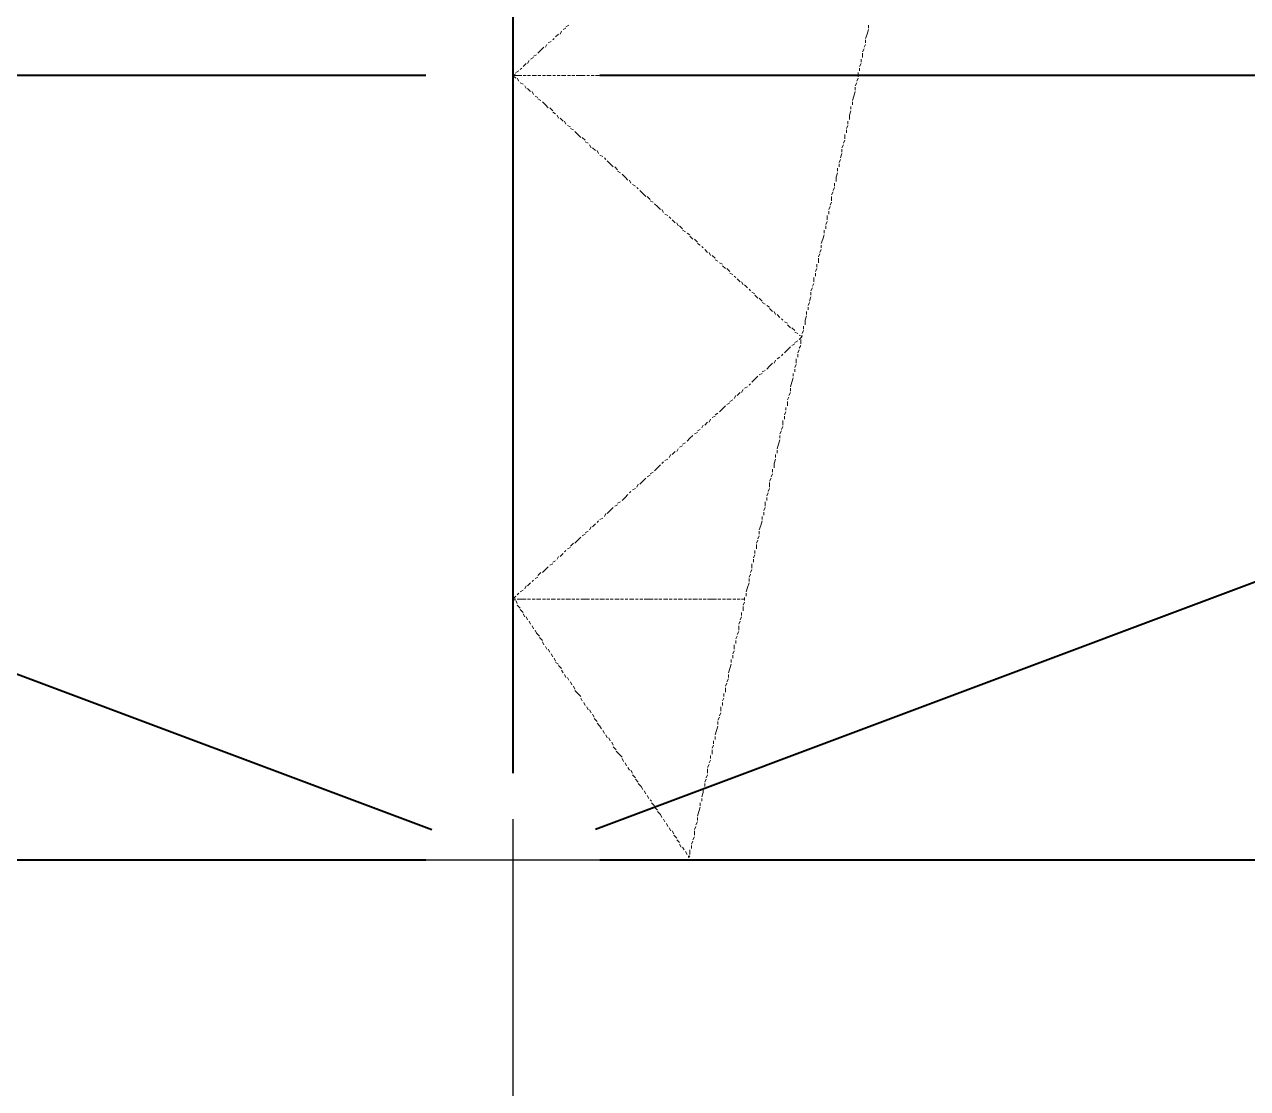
# Model space of a CAD drawing. Extents: x 8 to 21351, y 0 to 420.
# Drawn here: x 15655.57 to 15673.12, y 305.7 to 320.96 of the extents above; entities that cross this region are included whole.
import ezdxf

# ---------------------------------------------------------------- set-up
doc = ezdxf.new("R2010")
doc.units = 0

msp = doc.modelspace()

# ---------------------------------------------------------------- linework, layer by layer
at = {"color": 7, "lineweight": 40}
for p, q in [((15662.579, 397.743), (15662.579, 310.219)), ((15661.33, 320.23), (15633.835, 320.23)), ((15691.324, 320.23), (15663.828, 320.23)), ((15633.75, 319.786), (15661.415, 309.414)), ((15691.408, 319.786), (15663.765, 309.414)), ((15661.33, 308.97), (15633.835, 308.97)), ((15691.324, 308.97), (15663.828, 308.97))]:
    msp.add_line(p, q, dxfattribs=at)
at = {"color": 7, "lineweight": 25}
for p, q in [((15662.579, 333.565), (15662.579, 313.563)), ((15662.579, 312.081), (15662.579, 311.065)), ((15662.579, 309.562), (15662.579, 296.164)), ((15656.589, 308.97), (15655.594, 308.97)), ((15678.094, 308.97), (15658.092, 308.97))]:
    msp.add_line(p, q, dxfattribs=at)
at = {"color": 7, "lineweight": 5}
for p, q in [((15662.579, 320.95), (15662.579, 320.908)), ((15662.579, 320.887), (15662.579, 320.823)), ((15663.257, 320.823), (15663.278, 320.865)), ((15663.299, 320.887), (15663.341, 320.908)), ((15663.341, 320.929), (15663.384, 320.95)), ((15667.68, 320.887), (15667.659, 320.823)), ((15667.68, 320.95), (15667.68, 320.908)), ((15662.579, 320.802), (15662.579, 320.76)), ((15662.579, 320.738), (15662.579, 320.696)), ((15662.579, 320.675), (15662.579, 320.611)), ((15663.045, 320.633), (15663.066, 320.675)), ((15663.087, 320.696), (15663.13, 320.717)), ((15663.151, 320.738), (15663.172, 320.76)), ((15663.193, 320.781), (15663.235, 320.823)), ((15667.638, 320.675), (15667.617, 320.633)), ((15667.659, 320.823), (15667.638, 320.76)), ((15667.638, 320.738), (15667.638, 320.696)), ((15662.579, 320.59), (15662.579, 320.548)), ((15662.579, 320.527), (15662.579, 320.485)), ((15662.833, 320.463), (15662.876, 320.485)), ((15662.876, 320.506), (15662.918, 320.527)), ((15662.939, 320.548), (15662.981, 320.59)), ((15662.981, 320.59), (15663.024, 320.633)), ((15667.617, 320.611), (15667.596, 320.569)), ((15667.596, 320.548), (15667.596, 320.485)), ((15662.579, 320.463), (15662.579, 320.421)), ((15662.579, 320.4), (15662.579, 320.336)), ((15662.579, 320.315), (15662.579, 320.273)), ((15662.685, 320.315), (15662.706, 320.336)), ((15662.727, 320.358), (15662.77, 320.4)), ((15662.791, 320.4), (15662.812, 320.442)), ((15667.575, 320.4), (15667.553, 320.358)), ((15667.553, 320.336), (15667.553, 320.294)), ((15667.575, 320.463), (15667.575, 320.421)), ((15662.579, 320.23), (15662.622, 320.252)), ((15662.579, 320.252), (15662.579, 320.209)), ((15662.579, 320.23), (15662.643, 320.23)), ((15662.622, 320.188), (15662.579, 320.23)), ((15662.579, 320.188), (15662.579, 320.125)), ((15662.622, 320.273), (15662.664, 320.294)), ((15662.643, 320.23), (15662.706, 320.23)), ((15662.664, 320.146), (15662.643, 320.188)), ((15662.727, 320.23), (15662.77, 320.23)), ((15662.791, 320.23), (15662.833, 320.23)), ((15662.854, 320.23), (15662.918, 320.23)), ((15662.939, 320.23), (15662.981, 320.23)), ((15663.003, 320.23), (15663.045, 320.23)), ((15663.066, 320.23), (15663.13, 320.23)), ((15663.151, 320.23), (15663.193, 320.23)), ((15663.214, 320.23), (15663.257, 320.23)), ((15663.278, 320.23), (15663.341, 320.23)), ((15663.362, 320.23), (15663.405, 320.23)), ((15663.426, 320.23), (15663.468, 320.23)), ((15663.489, 320.23), (15663.553, 320.23)), ((15663.553, 320.23), (15663.616, 320.23)), ((15663.638, 320.23), (15663.68, 320.23)), ((15663.701, 320.23), (15663.743, 320.23)), ((15663.765, 320.23), (15663.828, 320.23)), ((15663.849, 320.23), (15663.892, 320.23)), ((15663.913, 320.23), (15663.955, 320.23)), ((15663.976, 320.23), (15664.04, 320.23)), ((15664.061, 320.23), (15664.103, 320.23)), ((15664.124, 320.23), (15664.167, 320.23)), ((15664.188, 320.23), (15664.251, 320.23)), ((15664.273, 320.23), (15664.315, 320.23)), ((15664.336, 320.23), (15664.378, 320.23)), ((15664.4, 320.23), (15664.463, 320.23)), ((15664.463, 320.23), (15664.527, 320.23)), ((15664.548, 320.23), (15664.59, 320.23)), ((15664.611, 320.23), (15664.654, 320.23)), ((15664.675, 320.23), (15664.738, 320.23)), ((15664.759, 320.23), (15664.802, 320.23)), ((15664.823, 320.23), (15664.865, 320.23)), ((15664.886, 320.23), (15664.95, 320.23)), ((15664.971, 320.23), (15665.013, 320.23)), ((15665.035, 320.23), (15665.077, 320.23)), ((15665.098, 320.23), (15665.162, 320.23)), ((15665.183, 320.23), (15665.225, 320.23)), ((15665.246, 320.23), (15665.289, 320.23)), ((15665.31, 320.23), (15665.373, 320.23)), ((15665.373, 320.23), (15665.437, 320.23)), ((15665.458, 320.23), (15665.5, 320.23)), ((15665.521, 320.23), (15665.564, 320.23)), ((15665.585, 320.23), (15665.648, 320.23)), ((15665.67, 320.23), (15665.712, 320.23)), ((15665.733, 320.23), (15665.775, 320.23)), ((15665.797, 320.23), (15665.86, 320.23)), ((15665.881, 320.23), (15665.924, 320.23)), ((15665.945, 320.23), (15665.987, 320.23)), ((15666.008, 320.23), (15666.072, 320.23)), ((15666.093, 320.23), (15666.135, 320.23)), ((15666.156, 320.23), (15666.199, 320.23)), ((15666.22, 320.23), (15666.283, 320.23)), ((15666.283, 320.23), (15666.347, 320.23)), ((15666.368, 320.23), (15666.41, 320.23)), ((15666.432, 320.23), (15666.474, 320.23)), ((15666.495, 320.23), (15666.559, 320.23)), ((15666.58, 320.23), (15666.622, 320.23)), ((15666.643, 320.23), (15666.686, 320.23)), ((15666.707, 320.23), (15666.77, 320.23)), ((15666.791, 320.23), (15666.834, 320.23)), ((15666.855, 320.23), (15666.897, 320.23)), ((15666.918, 320.23), (15666.982, 320.23)), ((15667.003, 320.23), (15667.045, 320.23)), ((15667.067, 320.23), (15667.109, 320.23)), ((15667.13, 320.23), (15667.194, 320.23)), ((15667.194, 320.23), (15667.257, 320.23)), ((15667.278, 320.23), (15667.321, 320.23)), ((15667.342, 320.23), (15667.384, 320.23)), ((15667.405, 320.23), (15667.469, 320.23)), ((15667.49, 320.23), (15667.532, 320.23)), ((15667.532, 320.188), (15667.511, 320.146)), ((15667.532, 320.273), (15667.532, 320.209)), ((15662.579, 320.103), (15662.579, 320.061)), ((15662.579, 320.04), (15662.579, 319.998)), ((15662.579, 319.976), (15662.579, 319.913)), ((15662.727, 320.103), (15662.685, 320.125)), ((15662.77, 320.04), (15662.749, 320.082)), ((15662.833, 319.998), (15662.791, 320.04)), ((15662.876, 319.955), (15662.854, 319.998)), ((15667.49, 319.998), (15667.469, 319.934)), ((15667.511, 320.125), (15667.49, 320.082)), ((15667.49, 320.061), (15667.49, 320.019)), ((15662.579, 319.892), (15662.579, 319.849)), ((15662.579, 319.828), (15662.579, 319.786)), ((15662.939, 319.913), (15662.897, 319.934)), ((15662.981, 319.871), (15662.939, 319.892)), ((15663.045, 319.807), (15663.003, 319.849)), ((15663.087, 319.765), (15663.045, 319.807)), ((15667.426, 319.786), (15667.426, 319.744)), ((15667.469, 319.934), (15667.448, 319.871)), ((15667.448, 319.849), (15667.448, 319.807)), ((15662.579, 319.765), (15662.579, 319.701)), ((15662.579, 319.68), (15662.579, 319.638)), ((15662.579, 319.617), (15662.579, 319.574)), ((15663.151, 319.723), (15663.108, 319.765)), ((15663.193, 319.68), (15663.151, 319.701)), ((15663.235, 319.617), (15663.214, 319.659)), ((15663.299, 319.574), (15663.257, 319.617)), ((15667.426, 319.723), (15667.405, 319.659)), ((15667.405, 319.659), (15667.405, 319.596)), ((15662.579, 319.553), (15662.579, 319.511)), ((15662.579, 319.49), (15662.579, 319.426)), ((15663.341, 319.532), (15663.32, 319.574)), ((15663.405, 319.49), (15663.362, 319.511)), ((15663.447, 319.447), (15663.405, 319.468)), ((15667.384, 319.511), (15667.363, 319.468)), ((15667.363, 319.447), (15667.363, 319.405)), ((15667.384, 319.574), (15667.384, 319.532)), ((15662.579, 319.405), (15662.579, 319.363)), ((15662.579, 319.341), (15662.579, 319.299)), ((15662.579, 319.278), (15662.579, 319.214)), ((15663.511, 319.384), (15663.468, 319.426)), ((15663.553, 319.341), (15663.511, 319.384)), ((15663.616, 319.299), (15663.574, 319.341)), ((15663.659, 319.257), (15663.616, 319.278)), ((15667.342, 319.299), (15667.321, 319.257)), ((15667.342, 319.384), (15667.342, 319.32)), ((15662.579, 319.193), (15662.579, 319.151)), ((15662.579, 319.13), (15662.579, 319.087)), ((15663.701, 319.193), (15663.68, 319.236)), ((15663.765, 319.151), (15663.722, 319.193)), ((15663.807, 319.109), (15663.786, 319.151)), ((15663.87, 319.066), (15663.828, 319.087)), ((15667.299, 319.109), (15667.278, 319.045)), ((15667.321, 319.236), (15667.299, 319.193)), ((15667.299, 319.172), (15667.299, 319.13)), ((15662.579, 319.066), (15662.579, 319.003)), ((15662.579, 318.982), (15662.579, 318.939)), ((15662.579, 318.918), (15662.579, 318.876)), ((15663.913, 319.024), (15663.892, 319.045)), ((15663.976, 318.961), (15663.934, 319.003)), ((15664.019, 318.918), (15663.976, 318.961)), ((15664.082, 318.876), (15664.04, 318.918)), ((15667.278, 319.024), (15667.257, 318.982)), ((15667.257, 318.961), (15667.257, 318.918)), ((15662.579, 318.855), (15662.579, 318.791)), ((15662.579, 318.77), (15662.579, 318.728)), ((15664.124, 318.834), (15664.082, 318.855)), ((15664.188, 318.77), (15664.146, 318.812)), ((15664.23, 318.728), (15664.188, 318.77)), ((15664.273, 318.685), (15664.251, 318.728)), ((15667.236, 318.834), (15667.215, 318.77)), ((15667.215, 318.77), (15667.215, 318.706)), ((15667.236, 318.897), (15667.236, 318.855)), ((15662.579, 318.706), (15662.579, 318.664)), ((15662.579, 318.643), (15662.579, 318.601)), ((15662.579, 318.579), (15662.579, 318.516)), ((15664.336, 318.643), (15664.294, 318.664)), ((15664.378, 318.601), (15664.357, 318.622)), ((15664.442, 318.537), (15664.4, 318.579)), ((15667.172, 318.558), (15667.151, 318.516)), ((15667.194, 318.622), (15667.172, 318.579)), ((15667.194, 318.685), (15667.194, 318.643)), ((15662.579, 318.495), (15662.579, 318.452)), ((15662.579, 318.431), (15662.579, 318.389)), ((15664.484, 318.495), (15664.442, 318.537)), ((15664.548, 318.452), (15664.505, 318.495)), ((15664.59, 318.41), (15664.548, 318.431)), ((15664.654, 318.347), (15664.611, 318.389)), ((15667.151, 318.41), (15667.13, 318.368)), ((15667.151, 318.495), (15667.151, 318.431)), ((15662.579, 318.368), (15662.579, 318.304)), ((15662.579, 318.283), (15662.579, 318.241)), ((15662.579, 318.22), (15662.579, 318.177)), ((15664.696, 318.304), (15664.654, 318.347)), ((15664.738, 318.262), (15664.717, 318.304)), ((15664.802, 318.22), (15664.759, 318.241)), ((15664.844, 318.177), (15664.823, 318.199)), ((15667.088, 318.22), (15667.088, 318.156)), ((15667.13, 318.347), (15667.109, 318.304)), ((15667.109, 318.283), (15667.109, 318.241)), ((15662.579, 318.156), (15662.579, 318.093)), ((15662.579, 318.072), (15662.579, 318.029)), ((15664.908, 318.114), (15664.865, 318.156)), ((15664.95, 318.072), (15664.929, 318.114)), ((15665.013, 318.029), (15664.971, 318.072)), ((15667.088, 318.135), (15667.067, 318.093)), ((15667.067, 318.072), (15667.067, 318.029)), ((15662.579, 318.008), (15662.579, 317.966)), ((15662.579, 317.944), (15662.579, 317.881)), ((15662.579, 317.86), (15662.579, 317.817)), ((15665.056, 317.987), (15665.013, 318.008)), ((15665.119, 317.944), (15665.077, 317.966)), ((15665.162, 317.881), (15665.119, 317.923)), ((15665.225, 317.839), (15665.183, 317.881)), ((15667.024, 317.881), (15667.003, 317.817)), ((15667.045, 317.944), (15667.024, 317.881)), ((15667.045, 318.008), (15667.045, 317.966)), ((15662.579, 317.796), (15662.579, 317.754)), ((15662.579, 317.733), (15662.579, 317.69)), ((15665.267, 317.796), (15665.225, 317.817)), ((15665.31, 317.754), (15665.289, 317.775)), ((15665.373, 317.69), (15665.331, 317.733)), ((15665.416, 317.648), (15665.394, 317.69)), ((15667.003, 317.733), (15666.982, 317.69)), ((15667.003, 317.796), (15667.003, 317.754)), ((15662.579, 317.669), (15662.579, 317.606)), ((15662.579, 317.585), (15662.579, 317.542)), ((15662.579, 317.521), (15662.579, 317.479)), ((15665.479, 317.606), (15665.437, 317.648)), ((15665.521, 317.563), (15665.479, 317.585)), ((15665.585, 317.521), (15665.543, 317.542)), ((15665.627, 317.458), (15665.585, 317.5)), ((15666.94, 317.521), (15666.94, 317.479)), ((15666.982, 317.669), (15666.961, 317.627)), ((15666.961, 317.606), (15666.961, 317.542)), ((15662.579, 317.458), (15662.579, 317.394)), ((15662.579, 317.373), (15662.579, 317.331)), ((15665.691, 317.415), (15665.648, 317.458)), ((15665.733, 317.373), (15665.691, 317.394)), ((15665.775, 317.331), (15665.754, 317.352)), ((15666.897, 317.331), (15666.897, 317.267)), ((15666.94, 317.458), (15666.918, 317.415)), ((15666.918, 317.394), (15666.918, 317.352)), ((15662.579, 317.31), (15662.579, 317.267)), ((15662.579, 317.246), (15662.579, 317.183)), ((15662.579, 317.161), (15662.579, 317.119)), ((15665.839, 317.267), (15665.797, 317.31)), ((15665.881, 317.225), (15665.86, 317.267)), ((15665.945, 317.183), (15665.902, 317.225)), ((15665.987, 317.14), (15665.966, 317.161)), ((15666.876, 317.183), (15666.855, 317.14)), ((15666.897, 317.246), (15666.876, 317.204)), ((15662.579, 317.098), (15662.579, 317.055)), ((15662.579, 317.034), (15662.579, 316.971)), ((15666.051, 317.098), (15666.008, 317.119)), ((15666.093, 317.034), (15666.051, 317.077)), ((15666.156, 316.992), (15666.114, 317.034)), ((15666.199, 316.95), (15666.156, 316.971)), ((15666.834, 316.971), (15666.813, 316.928)), ((15666.855, 317.055), (15666.834, 316.992)), ((15666.855, 317.119), (15666.855, 317.077)), ((15662.579, 316.95), (15662.579, 316.907)), ((15662.579, 316.886), (15662.579, 316.844)), ((15662.579, 316.823), (15662.579, 316.78)), ((15666.262, 316.907), (15666.22, 316.928)), ((15666.305, 316.844), (15666.262, 316.886)), ((15666.347, 316.801), (15666.326, 316.844)), ((15666.41, 316.759), (15666.368, 316.801)), ((15666.791, 316.844), (15666.791, 316.801)), ((15666.813, 316.907), (15666.813, 316.865)), ((15662.579, 316.759), (15662.579, 316.696)), ((15662.579, 316.675), (15662.579, 316.632)), ((15666.453, 316.717), (15666.432, 316.738)), ((15666.516, 316.675), (15666.474, 316.696)), ((15666.559, 316.611), (15666.516, 316.653)), ((15666.749, 316.632), (15666.749, 316.59)), ((15666.791, 316.78), (15666.77, 316.717)), ((15666.77, 316.717), (15666.77, 316.653)), ((15662.579, 316.611), (15662.579, 316.569)), ((15662.579, 316.548), (15662.579, 316.484)), ((15662.579, 316.463), (15662.579, 316.42)), ((15666.622, 316.569), (15666.58, 316.611)), ((15666.664, 316.526), (15666.622, 316.548)), ((15666.728, 316.484), (15666.686, 316.505)), ((15666.686, 316.442), (15666.728, 316.484)), ((15666.728, 316.505), (15666.707, 316.463)), ((15666.749, 316.569), (15666.728, 316.526)), ((15662.579, 316.399), (15662.579, 316.357)), ((15662.579, 316.336), (15662.579, 316.272)), ((15666.474, 316.251), (15666.516, 316.293)), ((15666.516, 316.293), (15666.559, 316.336)), ((15666.58, 316.357), (15666.622, 316.378)), ((15666.622, 316.399), (15666.664, 316.42)), ((15666.686, 316.293), (15666.664, 316.251)), ((15666.707, 316.357), (15666.686, 316.315)), ((15666.707, 316.442), (15666.707, 316.378)), ((15662.579, 316.251), (15662.579, 316.209)), ((15662.579, 316.188), (15662.579, 316.145)), ((15662.579, 316.124), (15662.579, 316.061)), ((15666.262, 316.061), (15666.305, 316.103)), ((15666.326, 316.103), (15666.347, 316.145)), ((15666.368, 316.166), (15666.41, 316.188)), ((15666.432, 316.209), (15666.453, 316.23)), ((15666.643, 316.166), (15666.643, 316.103)), ((15666.664, 316.23), (15666.664, 316.188)), ((15662.579, 316.039), (15662.579, 315.997)), ((15662.579, 315.976), (15662.579, 315.934)), ((15666.114, 315.934), (15666.156, 315.955)), ((15666.156, 315.976), (15666.199, 315.997)), ((15666.22, 316.018), (15666.262, 316.061)), ((15666.601, 315.955), (15666.601, 315.913)), ((15666.643, 316.082), (15666.622, 316.039)), ((15666.622, 316.018), (15666.622, 315.976)), ((15662.579, 315.913), (15662.579, 315.87)), ((15662.579, 315.849), (15662.579, 315.786)), ((15662.579, 315.764), (15662.579, 315.722)), ((15665.902, 315.743), (15665.945, 315.764)), ((15665.966, 315.786), (15665.987, 315.807)), ((15666.008, 315.828), (15666.051, 315.87)), ((15666.051, 315.87), (15666.093, 315.913)), ((15666.58, 315.828), (15666.559, 315.764)), ((15666.559, 315.743), (15666.559, 315.701)), ((15666.601, 315.891), (15666.58, 315.828)), ((15662.579, 315.701), (15662.579, 315.658)), ((15662.579, 315.637), (15662.579, 315.574)), ((15665.691, 315.553), (15665.733, 315.574)), ((15665.754, 315.595), (15665.775, 315.637)), ((15665.797, 315.637), (15665.839, 315.68)), ((15665.86, 315.68), (15665.881, 315.722)), ((15666.537, 315.616), (15666.516, 315.574)), ((15666.559, 315.68), (15666.537, 315.637)), ((15662.579, 315.553), (15662.579, 315.51)), ((15662.579, 315.489), (15662.579, 315.447)), ((15662.579, 315.426), (15662.579, 315.362)), ((15665.543, 315.404), (15665.585, 315.447)), ((15665.585, 315.447), (15665.627, 315.489)), ((15665.648, 315.51), (15665.691, 315.531)), ((15666.495, 315.404), (15666.474, 315.362)), ((15666.495, 315.468), (15666.495, 315.426)), ((15666.516, 315.553), (15666.516, 315.489)), ((15662.579, 315.341), (15662.579, 315.299)), ((15662.579, 315.277), (15662.579, 315.235)), ((15665.331, 315.214), (15665.373, 315.256)), ((15665.394, 315.256), (15665.416, 315.299)), ((15665.437, 315.32), (15665.479, 315.341)), ((15665.479, 315.362), (15665.521, 315.383)), ((15666.453, 315.277), (15666.453, 315.214)), ((15666.474, 315.341), (15666.474, 315.299)), ((15662.579, 315.214), (15662.579, 315.151)), ((15662.579, 315.129), (15662.579, 315.087)), ((15662.579, 315.066), (15662.579, 315.024)), ((15665.119, 315.024), (15665.162, 315.066)), ((15665.183, 315.087), (15665.225, 315.108)), ((15665.225, 315.129), (15665.267, 315.151)), ((15665.289, 315.172), (15665.31, 315.214)), ((15666.432, 315.129), (15666.41, 315.087)), ((15666.41, 315.066), (15666.41, 315.024)), ((15666.453, 315.193), (15666.432, 315.151)), ((15662.579, 315.002), (15662.579, 314.96)), ((15662.579, 314.939), (15662.579, 314.875)), ((15664.929, 314.833), (15664.95, 314.875)), ((15664.971, 314.896), (15665.013, 314.918)), ((15665.013, 314.939), (15665.056, 314.96)), ((15665.077, 314.981), (15665.119, 315.024)), ((15666.389, 314.939), (15666.368, 314.875)), ((15666.41, 315.002), (15666.389, 314.939)), ((15662.579, 314.854), (15662.579, 314.812)), ((15662.579, 314.791), (15662.579, 314.748)), ((15662.579, 314.727), (15662.579, 314.664)), ((15664.759, 314.706), (15664.802, 314.727)), ((15664.823, 314.748), (15664.844, 314.791)), ((15664.865, 314.791), (15664.908, 314.833)), ((15666.347, 314.727), (15666.326, 314.664)), ((15666.347, 314.791), (15666.347, 314.748)), ((15666.368, 314.854), (15666.368, 314.812)), ((15662.579, 314.642), (15662.579, 314.6)), ((15662.579, 314.579), (15662.579, 314.537)), ((15662.579, 314.515), (15662.579, 314.452)), ((15664.548, 314.515), (15664.59, 314.537)), ((15664.611, 314.558), (15664.654, 314.6)), ((15664.654, 314.6), (15664.696, 314.642)), ((15664.717, 314.664), (15664.738, 314.685)), ((15666.305, 314.515), (15666.283, 314.473)), ((15666.305, 314.579), (15666.305, 314.537)), ((15666.326, 314.664), (15666.326, 314.6)), ((15662.579, 314.431), (15662.579, 314.389)), ((15662.579, 314.367), (15662.579, 314.325)), ((15664.357, 314.325), (15664.378, 314.367)), ((15664.4, 314.367), (15664.442, 314.41)), ((15664.442, 314.41), (15664.484, 314.452)), ((15664.505, 314.473), (15664.548, 314.494)), ((15666.283, 314.452), (15666.262, 314.41)), ((15666.262, 314.389), (15666.262, 314.325)), ((15662.579, 314.304), (15662.579, 314.24)), ((15662.579, 314.24), (15662.579, 314.177)), ((15664.146, 314.134), (15664.188, 314.177)), ((15664.188, 314.177), (15664.23, 314.219)), ((15664.251, 314.24), (15664.273, 314.262)), ((15664.294, 314.283), (15664.336, 314.304)), ((15666.241, 314.24), (15666.22, 314.198)), ((15666.22, 314.177), (15666.22, 314.134)), ((15666.262, 314.304), (15666.241, 314.262)), ((15662.579, 314.156), (15662.579, 314.113)), ((15662.579, 314.092), (15662.579, 314.05)), ((15662.579, 314.029), (15662.579, 313.965)), ((15663.976, 313.986), (15664.019, 314.029)), ((15664.04, 314.05), (15664.082, 314.071)), ((15664.082, 314.092), (15664.124, 314.113)), ((15666.199, 314.029), (15666.178, 313.986)), ((15666.199, 314.113), (15666.199, 314.05)), ((15662.579, 313.944), (15662.579, 313.902)), ((15662.579, 313.88), (15662.579, 313.838)), ((15662.579, 313.817), (15662.579, 313.753)), ((15663.786, 313.817), (15663.807, 313.838)), ((15663.828, 313.859), (15663.87, 313.88)), ((15663.892, 313.902), (15663.913, 313.944)), ((15663.934, 313.944), (15663.976, 313.986)), ((15666.156, 313.838), (15666.135, 313.775)), ((15666.156, 313.902), (15666.156, 313.859)), ((15666.178, 313.965), (15666.178, 313.923)), ((15662.579, 313.732), (15662.579, 313.69)), ((15662.579, 313.669), (15662.579, 313.627)), ((15663.574, 313.627), (15663.616, 313.648)), ((15663.616, 313.669), (15663.659, 313.69)), ((15663.68, 313.711), (15663.701, 313.753)), ((15663.722, 313.753), (15663.765, 313.796)), ((15666.135, 313.775), (15666.114, 313.711)), ((15666.114, 313.69), (15666.114, 313.648)), ((15662.579, 313.605), (15662.579, 313.542)), ((15662.579, 313.521), (15662.579, 313.478)), ((15663.405, 313.478), (15663.447, 313.521)), ((15663.468, 313.521), (15663.511, 313.563)), ((15663.511, 313.563), (15663.553, 313.605)), ((15666.093, 313.563), (15666.072, 313.521)), ((15666.072, 313.5), (15666.072, 313.436)), ((15666.114, 313.627), (15666.093, 313.584)), ((15662.579, 313.457), (15662.579, 313.415)), ((15662.579, 313.394), (15662.579, 313.33)), ((15662.579, 313.33), (15662.579, 313.267)), ((15663.214, 313.288), (15663.235, 313.33)), ((15663.257, 313.33), (15663.299, 313.372)), ((15663.32, 313.394), (15663.341, 313.415)), ((15663.362, 313.436), (15663.405, 313.457)), ((15666.051, 313.351), (15666.029, 313.309)), ((15666.029, 313.288), (15666.029, 313.245)), ((15666.051, 313.415), (15666.051, 313.372)), ((15662.579, 313.245), (15662.579, 313.203)), ((15662.579, 313.182), (15662.579, 313.14)), ((15662.579, 313.118), (15662.579, 313.055)), ((15663.003, 313.097), (15663.045, 313.14)), ((15663.045, 313.14), (15663.087, 313.182)), ((15663.108, 313.203), (15663.151, 313.224)), ((15663.151, 313.245), (15663.193, 313.267)), ((15666.008, 313.14), (15665.987, 313.097)), ((15666.008, 313.224), (15666.008, 313.161)), ((15662.579, 313.034), (15662.579, 312.991)), ((15662.579, 312.97), (15662.579, 312.928)), ((15662.791, 312.907), (15662.833, 312.949)), ((15662.854, 312.97), (15662.876, 312.991)), ((15662.897, 313.013), (15662.939, 313.034)), ((15662.939, 313.055), (15662.981, 313.097)), ((15665.966, 312.949), (15665.945, 312.886)), ((15665.987, 313.076), (15665.966, 313.034)), ((15665.966, 313.013), (15665.966, 312.97)), ((15662.579, 312.907), (15662.579, 312.843)), ((15662.579, 312.822), (15662.579, 312.78)), ((15662.643, 312.78), (15662.664, 312.801)), ((15662.685, 312.822), (15662.727, 312.843)), ((15662.749, 312.865), (15662.77, 312.907)), ((15665.945, 312.886), (15665.924, 312.822)), ((15665.924, 312.801), (15665.924, 312.759)), ((15662.579, 312.716), (15662.622, 312.759)), ((15662.579, 312.759), (15662.579, 312.716)), ((15662.6, 312.695), (15662.579, 312.716)), ((15662.579, 312.716), (15662.622, 312.716)), ((15662.643, 312.653), (15662.622, 312.695)), ((15662.643, 312.716), (15662.706, 312.716)), ((15662.685, 312.589), (15662.643, 312.632)), ((15662.706, 312.716), (15662.77, 312.716)), ((15662.791, 312.716), (15662.833, 312.716)), ((15662.854, 312.716), (15662.897, 312.716)), ((15662.918, 312.716), (15662.981, 312.716)), ((15663.003, 312.716), (15663.045, 312.716)), ((15663.066, 312.716), (15663.108, 312.716)), ((15663.13, 312.716), (15663.193, 312.716)), ((15663.214, 312.716), (15663.257, 312.716)), ((15663.278, 312.716), (15663.32, 312.716)), ((15663.341, 312.716), (15663.405, 312.716)), ((15663.426, 312.716), (15663.468, 312.716)), ((15663.489, 312.716), (15663.532, 312.716)), ((15663.553, 312.716), (15663.616, 312.716)), ((15663.616, 312.716), (15663.68, 312.716)), ((15663.701, 312.716), (15663.743, 312.716)), ((15663.765, 312.716), (15663.807, 312.716)), ((15663.828, 312.716), (15663.892, 312.716)), ((15663.913, 312.716), (15663.955, 312.716)), ((15663.976, 312.716), (15664.019, 312.716)), ((15664.04, 312.716), (15664.103, 312.716)), ((15664.124, 312.716), (15664.167, 312.716)), ((15664.188, 312.716), (15664.23, 312.716)), ((15664.251, 312.716), (15664.315, 312.716)), ((15664.336, 312.716), (15664.378, 312.716)), ((15664.4, 312.716), (15664.442, 312.716)), ((15664.463, 312.716), (15664.527, 312.716)), ((15664.527, 312.716), (15664.59, 312.716)), ((15664.611, 312.716), (15664.654, 312.716)), ((15664.675, 312.716), (15664.717, 312.716)), ((15664.738, 312.716), (15664.802, 312.716)), ((15664.823, 312.716), (15664.865, 312.716)), ((15664.886, 312.716), (15664.929, 312.716)), ((15664.95, 312.716), (15665.013, 312.716)), ((15665.035, 312.716), (15665.077, 312.716)), ((15665.098, 312.716), (15665.14, 312.716)), ((15665.162, 312.716), (15665.225, 312.716)), ((15665.246, 312.716), (15665.289, 312.716)), ((15665.31, 312.716), (15665.352, 312.716)), ((15665.373, 312.716), (15665.437, 312.716)), ((15665.437, 312.716), (15665.5, 312.716)), ((15665.521, 312.716), (15665.564, 312.716)), ((15665.585, 312.716), (15665.627, 312.716)), ((15665.648, 312.716), (15665.712, 312.716)), ((15665.733, 312.716), (15665.775, 312.716)), ((15665.797, 312.716), (15665.839, 312.716)), ((15665.86, 312.716), (15665.902, 312.716)), ((15665.902, 312.674), (15665.881, 312.632)), ((15665.881, 312.61), (15665.881, 312.547)), ((15665.902, 312.738), (15665.902, 312.695)), ((15662.727, 312.526), (15662.685, 312.568)), ((15662.749, 312.462), (15662.727, 312.505)), ((15662.791, 312.42), (15662.77, 312.462)), ((15665.86, 312.462), (15665.839, 312.42)), ((15665.86, 312.526), (15665.86, 312.483)), ((15662.833, 312.356), (15662.812, 312.399)), ((15662.876, 312.293), (15662.854, 312.335)), ((15662.918, 312.229), (15662.897, 312.272)), ((15665.818, 312.251), (15665.797, 312.208)), ((15665.839, 312.399), (15665.818, 312.356)), ((15665.818, 312.335), (15665.818, 312.272)), ((15662.96, 312.187), (15662.918, 312.229)), ((15663.003, 312.124), (15662.96, 312.166)), ((15663.024, 312.06), (15663.003, 312.103)), ((15665.754, 312.06), (15665.754, 311.997)), ((15665.797, 312.187), (15665.775, 312.145)), ((15665.775, 312.124), (15665.775, 312.081)), ((15663.066, 311.997), (15663.045, 312.039)), ((15663.108, 311.954), (15663.087, 311.997)), ((15663.151, 311.891), (15663.13, 311.933)), ((15665.754, 311.976), (15665.733, 311.933)), ((15665.733, 311.912), (15665.733, 311.87)), ((15663.193, 311.827), (15663.172, 311.87)), ((15663.235, 311.785), (15663.193, 311.806)), ((15663.278, 311.721), (15663.235, 311.764)), ((15665.691, 311.721), (15665.67, 311.658)), ((15665.712, 311.785), (15665.691, 311.721)), ((15665.712, 311.849), (15665.712, 311.806)), ((15663.299, 311.658), (15663.278, 311.7)), ((15663.341, 311.594), (15663.32, 311.637)), ((15663.384, 311.552), (15663.362, 311.594)), ((15665.67, 311.573), (15665.648, 311.531)), ((15665.67, 311.637), (15665.67, 311.594)), ((15663.426, 311.489), (15663.405, 311.531)), ((15663.468, 311.425), (15663.447, 311.467)), ((15663.511, 311.362), (15663.468, 311.404)), ((15663.553, 311.319), (15663.511, 311.362)), ((15665.606, 311.362), (15665.606, 311.319)), ((15665.648, 311.51), (15665.627, 311.467)), ((15665.627, 311.446), (15665.627, 311.383)), ((15663.574, 311.256), (15663.553, 311.298)), ((15663.616, 311.192), (15663.595, 311.235)), ((15665.606, 311.298), (15665.585, 311.256)), ((15665.585, 311.235), (15665.585, 311.192)), ((15663.659, 311.129), (15663.638, 311.171)), ((15663.701, 311.086), (15663.68, 311.129)), ((15663.743, 311.023), (15663.722, 311.065)), ((15665.543, 311.023), (15665.521, 310.981)), ((15665.564, 311.086), (15665.543, 311.044)), ((15665.564, 311.171), (15665.564, 311.108)), ((15663.786, 310.959), (15663.743, 311.002)), ((15663.828, 310.896), (15663.786, 310.938)), ((15663.849, 310.854), (15663.828, 310.896)), ((15663.892, 310.79), (15663.87, 310.832)), ((15665.5, 310.832), (15665.479, 310.769)), ((15665.521, 310.896), (15665.5, 310.832)), ((15665.521, 310.959), (15665.521, 310.917)), ((15663.934, 310.727), (15663.913, 310.769)), ((15663.976, 310.684), (15663.955, 310.727)), ((15664.019, 310.621), (15663.997, 310.663)), ((15665.458, 310.684), (15665.458, 310.642)), ((15665.479, 310.748), (15665.479, 310.705)), ((15664.061, 310.557), (15664.019, 310.6)), ((15664.103, 310.494), (15664.061, 310.536)), ((15664.146, 310.452), (15664.103, 310.494)), ((15665.458, 310.621), (15665.437, 310.579)), ((15665.437, 310.557), (15665.437, 310.494)), ((15664.167, 310.388), (15664.146, 310.43)), ((15664.209, 310.324), (15664.188, 310.367)), ((15665.394, 310.346), (15665.373, 310.303)), ((15665.416, 310.409), (15665.394, 310.367)), ((15665.416, 310.473), (15665.416, 310.43)), ((15664.251, 310.261), (15664.23, 310.303)), ((15664.294, 310.219), (15664.273, 310.261)), ((15664.336, 310.155), (15664.294, 310.197)), ((15664.378, 310.092), (15664.336, 310.134)), ((15665.352, 310.134), (15665.331, 310.092)), ((15665.373, 310.197), (15665.352, 310.155)), ((15665.373, 310.282), (15665.373, 310.219)), ((15664.421, 310.028), (15664.378, 310.07)), ((15664.442, 309.986), (15664.421, 310.028)), ((15664.484, 309.922), (15664.463, 309.965)), ((15665.31, 310.007), (15665.31, 309.943)), ((15665.331, 310.07), (15665.331, 310.028)), ((15664.527, 309.859), (15664.505, 309.901)), ((15664.569, 309.817), (15664.548, 309.838)), ((15664.611, 309.753), (15664.569, 309.795)), ((15665.267, 309.795), (15665.267, 309.753)), ((15665.31, 309.943), (15665.289, 309.88)), ((15665.289, 309.859), (15665.289, 309.817)), ((15664.654, 309.69), (15664.611, 309.732)), ((15664.696, 309.626), (15664.654, 309.668)), ((15664.717, 309.584), (15664.696, 309.626)), ((15665.246, 309.668), (15665.225, 309.605)), ((15665.267, 309.732), (15665.246, 309.668)), ((15664.759, 309.52), (15664.738, 309.562)), ((15664.802, 309.457), (15664.781, 309.499)), ((15664.844, 309.393), (15664.823, 309.435)), ((15665.204, 309.457), (15665.183, 309.414)), ((15665.225, 309.52), (15665.204, 309.478)), ((15665.225, 309.584), (15665.225, 309.541)), ((15664.886, 309.351), (15664.865, 309.393)), ((15664.929, 309.287), (15664.886, 309.33)), ((15664.971, 309.224), (15664.929, 309.266)), ((15665.183, 309.308), (15665.162, 309.266)), ((15665.183, 309.393), (15665.183, 309.33)), ((15664.992, 309.16), (15664.971, 309.203)), ((15665.035, 309.118), (15665.013, 309.16)), ((15665.077, 309.055), (15665.056, 309.097)), ((15665.119, 309.118), (15665.119, 309.055)), ((15665.162, 309.245), (15665.14, 309.203)), ((15665.14, 309.182), (15665.14, 309.139)), ((15665.119, 309.033), (15665.098, 309.012)), ((15665.098, 309.012), (15665.098, 309.033))]:
    msp.add_line(p, q, dxfattribs=at)

doc.saveas('drawing.dxf')
